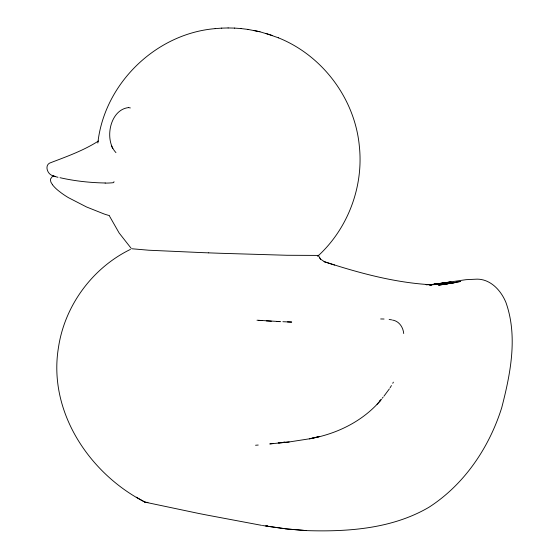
<?xml version="1.0" encoding="UTF-8"?>
<svg xmlns="http://www.w3.org/2000/svg" width="559" height="559" viewBox="0 0 559 559"><rect width="100%" height="100%" fill="white"/><g stroke="black" fill="none" stroke-linecap="round" stroke-linejoin="round"><path stroke-width="0.84" d="M97.846 143.027C104.281 83.696 155.842 33.519 215.327 28.614M319.287 257.468L320.649 259.215L318.232 255.239M392.746 383.306L393.368 382.16M391.447 385.563L390.084 387.778M389.371 388.875L383.914 396.226M318.413 255.421L286.991 255.274L219.792 253.262A98.433 1.411 2 0 1 208.717 252.857M113.994 181.647L113.791 182.43M382.216 398.225L383.076 397.232M269.648 443.958L289.171 441.959L309.791 438.752C336.672 434.008 362.672 421.388 380.574 400.419M377.094 404.283L381.091 399.839M381.343 399.203L379.554 401.124M317.645 256.315C347.824 228.89 363.671 186.853 359.36 146.332C354.986 98.901 322.634 55.537 278.417 37.823L278.326 37.788M130.429 249.398C92.41 267.915 64.669 305.689 58.464 347.516C47.843 411.417 89.314 473.697 144.9 502.101L145.578 502.115M98.482 141.001C83.773 150.441 67.276 156.366 51.037 162.55C43.791 164.43 47.249 174.792 53.28 175.799A22.06 0.51 12.4 0 0 54.971 176.413M263.037 525.586L286.634 528.947L306.346 530.596C347.936 531.937 392.139 528.793 428.844 507.327C464.354 484.562 489.314 447.396 501.779 407.497C510.486 373.691 517.969 336.42 505.93 302.468C501.088 290.659 490.879 279.276 477.225 279.137L466.059 279.675L430.521 284.831M309.791 438.752L319.455 436.544L309.441 438.822M131.833 248.755L148.764 250.222L200.639 252.549A87.253 1.258 2 0 0 208.703 252.857M445.257 284.105L460.679 281.457L438.508 285.223L456.556 282.344L442.267 284.615M283.539 442.176L284.866 441.98M278.221 442.896L279.556 442.721M429.151 284.838L451.092 281.939L430.311 284.79M272.89 443.539L270.221 443.839M430.591 284.776L438.843 283.867L430.297 284.79M221.588 28.139L228.17 27.95M429.829 284.852L441.896 283.679L429.864 284.845M278.92 442.959L289.171 441.959M429.703 284.804L438.081 284.056L430.06 284.797M215.145 28.628L221.741 28.125M258.223 445.048L255.561 445.244M429.731 284.88L438.85 284.356L426.07 284.692L429.179 284.643C393.277 282.358 358.172 272.729 324.094 261.633L334.555 265.05M105.288 182.989C90.083 182.723 74.829 181.074 59.988 177.692M234.528 28.097L241.257 28.579M228.072 27.95L234.71 28.104M291.714 322.047L287.48 321.921M291.525 322.075L282.889 321.704M280.695 321.663L276.453 321.467M128.598 107.594C109.746 109.592 103.981 140.183 115.951 152.607M279.43 321.544L256.993 320.223M271.367 321.194L266.294 320.887M286.634 528.947L306.346 530.596M258.698 320.349L262.08 320.6M241.013 28.558L247.972 29.417M283.902 528.555L266.398 526.11L267.908 526.236L266.266 525.719M389.141 319.441L391.649 319.867M146.563 502.241L147.96 502.457M266.21 526.082L265.56 525.984M285.062 528.737L285.977 528.87M128.668 107.601L130.345 107.943M247.847 29.396L248.615 29.522M262.01 525.411L262.36 525.474M248.189 29.452L259.97 31.793M261.277 525.285L206.502 514.986A75.472 1.069 11.1 0 1 198.543 513.421L144.914 502.122M253.73 30.424L258.971 31.563M53.839 175.938L52.336 176.532L50.645 178.852A3.773 3.773 0 0 0 50.436 180.012L50.911 182.143L52.462 184.673M392.481 320.055C399.035 321.027 403.179 327.232 403.703 333.52M265.965 33.428L278.417 37.823M259.886 31.772L272.387 35.517M145.109 502.213L136.291 497.182M320.566 259.124L324.472 261.752M131.099 248.238L119.144 232.998L109.55 216.179M112.757 148.666L111.311 145.452M380.672 318.965A100.11 98.517 -81.7 0 1 384.068 319.035M57.989 177.287A27.37 0.629 12.5 0 1 53.727 176.141M113.302 182.695A25.833 6.128 -10.5 0 1 105.106 183.079M109.522 215.634A96.993 96.987 0.5 0 1 104.093 213.978L86.512 206.963L68.38 197.634A95.896 95.889 0.5 0 1 61.504 193.086L58.311 190.619A36.929 36.929 0 0 1 52.42 184.708"/></g></svg>
